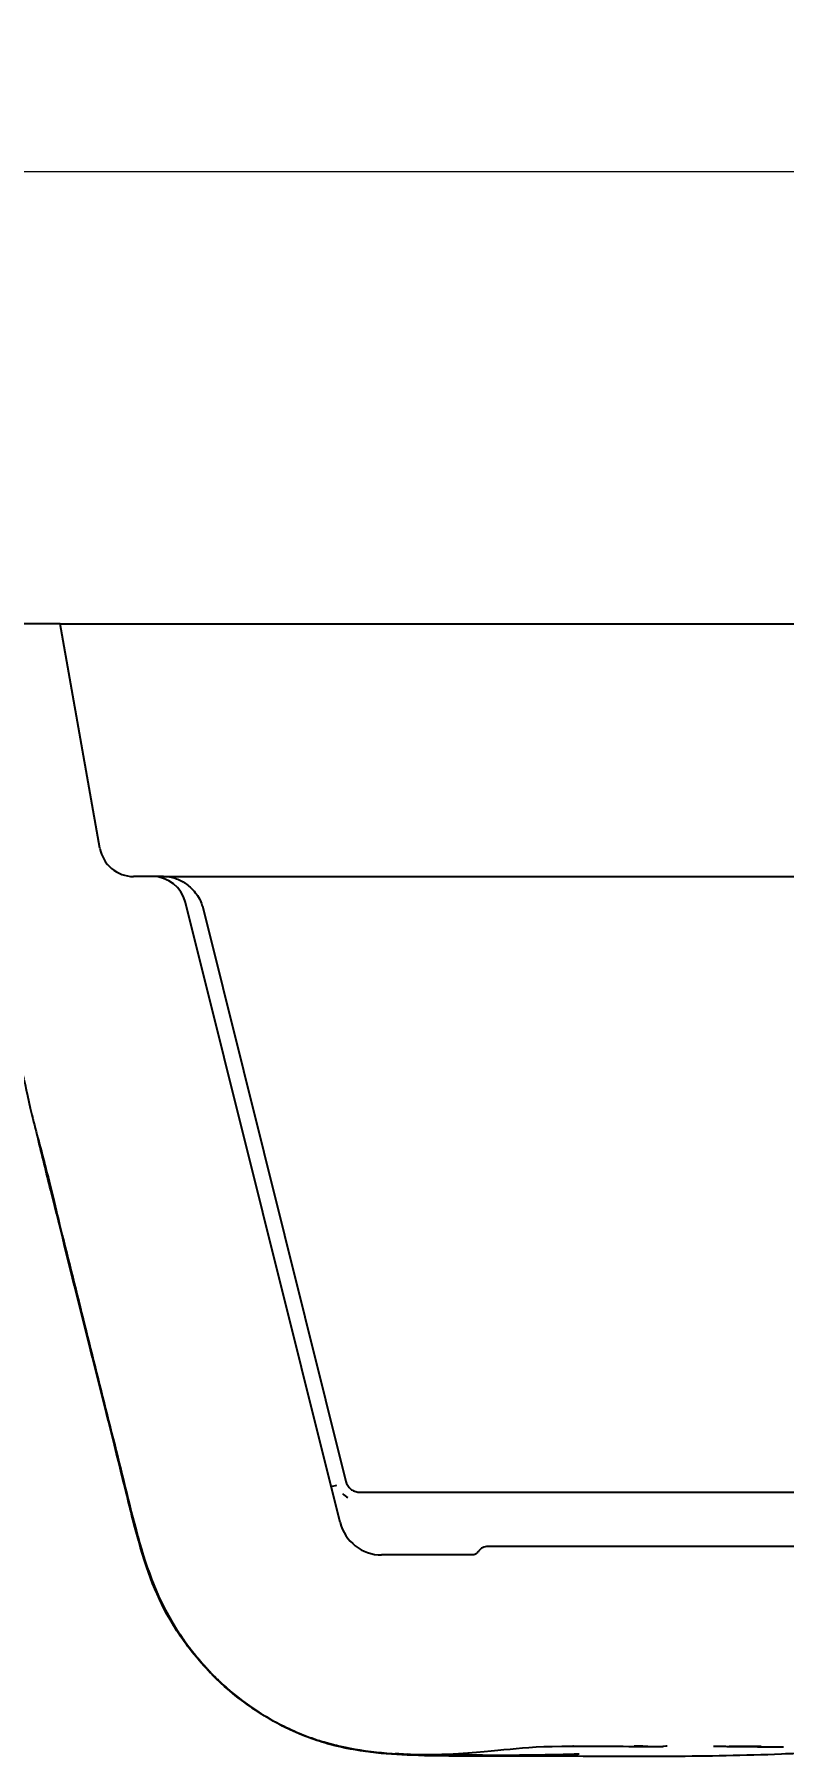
# Model space of a CAD drawing. Header units: millimetres. Extents: x 0 to 1486, y 0 to 1051.
# Drawn here: x 476.08 to 489.22, y 519.46 to 549.66 of the extents above; entities that cross this region are included whole.
import ezdxf

# ---------------------------------------------------------------- set-up
doc = ezdxf.new("R2010")
doc.units = ezdxf.units.MM
doc.header["$LTSCALE"] = 1.25
doc.layers.add('Bemaßungen(DIN)', color=7, linetype='Continuous', lineweight=5, true_color=0x262659)
doc.layers.add('Sichtbare Kanten(DIN)', color=7, linetype='Continuous', lineweight=25, true_color=0x262659)
doc.styles.add('Aktuell-DINGroßer Text', font='arial.ttf')
doc.dimstyles.new('STANDARD-DIN', dxfattribs={"dimscale": 1.25, "dimtxt": 5.25, "dimasz": 2.5, "dimexe": 3.175, "dimexo": 0, "dimgap": 0.8, "dimtad": 1, "dimrnd": 1e-08, "dimtxsty": 'Aktuell-DINGroßer Text', "dimcen": 0.09, "dimdle": 10, "dimclrd": 256, "dimclre": 256, "dimclrt": 256, "dimazin": 2, "dimtfac": 0.666667, "dimtmove": 0, "dimatfit": 3, "dimfxl": 1, "dimtolj": 1, "dimlwd": 25, "dimlwe": 25, "dimarcsym": 0})

# ---------------------------------------------------------------- blocks, each defined once
blk = doc.blocks.new('*D121')
at = {"layer": 'Bemaßungen(DIN)', "color": 250, "linetype": 'Continuous', "lineweight": 25, "true_color": 0x3f3f3f, "transparency": 16777216}
blk.add_line((491.388, 524.094), (491.388, 551.23), dxfattribs=at)
at = {"layer": 'Defpoints', "color": 0, "linetype": 'Continuous', "transparency": 16777216}
for p in [(491.388, 551.23), (645.138, 539.324), (491.388, 524.094)]:
    blk.add_point(p, dxfattribs=at)
at = {"layer": 'Bemaßungen(DIN)', "color": 179, "linetype": 'Continuous', "lineweight": 25, "true_color": 0x262659, "transparency": 16777216, "insert": (491.388, 552.23), "char_height": 6.5625, "attachment_point": 4, "rotation": 90, "style": 'Aktuell-DINGroßer Text'}
blk.add_mtext('\\A1;153,75', dxfattribs=at)
blk = doc.blocks.new('*D122')
at = {"layer": 'Bemaßungen(DIN)', "color": 250, "linetype": 'Continuous', "lineweight": 25, "true_color": 0x3f3f3f, "transparency": 16777216}
blk.add_line((457.888, 524.094), (457.888, 551.23), dxfattribs=at)
at = {"layer": 'Defpoints', "color": 0, "linetype": 'Continuous', "transparency": 16777216}
for p in [(457.888, 551.23), (645.138, 539.324), (457.888, 524.094)]:
    blk.add_point(p, dxfattribs=at)
at = {"layer": 'Bemaßungen(DIN)', "color": 179, "linetype": 'Continuous', "lineweight": 25, "true_color": 0x262659, "transparency": 16777216, "insert": (457.888, 552.23), "char_height": 6.5625, "attachment_point": 4, "rotation": 90, "style": 'Aktuell-DINGroßer Text'}
blk.add_mtext('\\A1;187,25', dxfattribs=at)
blk = doc.blocks.new('*D123')
at = {"layer": 'Bemaßungen(DIN)', "color": 250, "linetype": 'Continuous', "lineweight": 25, "true_color": 0x3f3f3f, "transparency": 16777216}
blk.add_line((424.388, 524.094), (424.388, 551.23), dxfattribs=at)
at = {"layer": 'Defpoints', "color": 0, "linetype": 'Continuous', "transparency": 16777216}
for p in [(424.388, 551.23), (645.138, 539.324), (424.388, 524.094)]:
    blk.add_point(p, dxfattribs=at)
at = {"layer": 'Bemaßungen(DIN)', "color": 179, "linetype": 'Continuous', "lineweight": 25, "true_color": 0x262659, "transparency": 16777216, "insert": (424.388, 552.23), "char_height": 6.5625, "attachment_point": 4, "rotation": 90, "style": 'Aktuell-DINGroßer Text'}
blk.add_mtext('\\A1;220,75', dxfattribs=at)
blk = doc.blocks.new('*D124')
at = {"layer": 'Bemaßungen(DIN)', "color": 250, "linetype": 'Continuous', "lineweight": 25, "true_color": 0x3f3f3f, "transparency": 16777216}
blk.add_line((390.888, 524.094), (390.888, 551.23), dxfattribs=at)
at = {"layer": 'Defpoints', "color": 0, "linetype": 'Continuous', "transparency": 16777216}
for p in [(390.888, 551.23), (645.138, 539.324), (390.888, 524.094)]:
    blk.add_point(p, dxfattribs=at)
at = {"layer": 'Bemaßungen(DIN)', "color": 179, "linetype": 'Continuous', "lineweight": 25, "true_color": 0x262659, "transparency": 16777216, "insert": (390.888, 552.23), "char_height": 6.5625, "attachment_point": 4, "rotation": 90, "style": 'Aktuell-DINGroßer Text'}
blk.add_mtext('\\A1;254,25', dxfattribs=at)
blk = doc.blocks.new('*D125')
at = {"layer": 'Bemaßungen(DIN)', "color": 250, "linetype": 'Continuous', "lineweight": 25, "true_color": 0x3f3f3f, "transparency": 16777216}
blk.add_line((355.388, 523.144), (355.388, 551.23), dxfattribs=at)
at = {"layer": 'Defpoints', "color": 0, "linetype": 'Continuous', "transparency": 16777216}
for p in [(355.388, 551.23), (645.138, 539.324), (355.388, 523.144)]:
    blk.add_point(p, dxfattribs=at)
at = {"layer": 'Bemaßungen(DIN)', "color": 179, "linetype": 'Continuous', "lineweight": 25, "true_color": 0x262659, "transparency": 16777216, "insert": (355.388, 552.23), "char_height": 6.5625, "attachment_point": 4, "rotation": 90, "style": 'Aktuell-DINGroßer Text'}
blk.add_mtext('\\A1;289,75', dxfattribs=at)
blk = doc.blocks.new('*D126')
at = {"layer": 'Bemaßungen(DIN)', "color": 250, "linetype": 'Continuous', "lineweight": 25, "true_color": 0x3f3f3f, "transparency": 16777216}
blk.add_line((321.888, 524.094), (321.888, 551.23), dxfattribs=at)
at = {"layer": 'Defpoints', "color": 0, "linetype": 'Continuous', "transparency": 16777216}
for p in [(321.888, 551.23), (645.138, 539.324), (321.888, 524.094)]:
    blk.add_point(p, dxfattribs=at)
at = {"layer": 'Bemaßungen(DIN)', "color": 179, "linetype": 'Continuous', "lineweight": 25, "true_color": 0x262659, "transparency": 16777216, "insert": (321.888, 552.23), "char_height": 6.5625, "attachment_point": 4, "rotation": 90, "style": 'Aktuell-DINGroßer Text'}
blk.add_mtext('\\A1;323,25', dxfattribs=at)
blk = doc.blocks.new('*D127')
at = {"layer": 'Bemaßungen(DIN)', "color": 250, "linetype": 'Continuous', "lineweight": 25, "true_color": 0x3f3f3f, "transparency": 16777216}
blk.add_line((288.388, 524.094), (288.388, 551.23), dxfattribs=at)
at = {"layer": 'Defpoints', "color": 0, "linetype": 'Continuous', "transparency": 16777216}
for p in [(288.388, 551.23), (645.138, 539.324), (288.388, 524.094)]:
    blk.add_point(p, dxfattribs=at)
at = {"layer": 'Bemaßungen(DIN)', "color": 179, "linetype": 'Continuous', "lineweight": 25, "true_color": 0x262659, "transparency": 16777216, "insert": (288.388, 552.23), "char_height": 6.5625, "attachment_point": 4, "rotation": 90, "style": 'Aktuell-DINGroßer Text'}
blk.add_mtext('\\A1;356,75', dxfattribs=at)
blk = doc.blocks.new('*D128')
at = {"layer": 'Bemaßungen(DIN)', "color": 250, "linetype": 'Continuous', "lineweight": 25, "true_color": 0x3f3f3f, "transparency": 16777216}
blk.add_line((254.888, 524.094), (254.888, 551.23), dxfattribs=at)
at = {"layer": 'Defpoints', "color": 0, "linetype": 'Continuous', "transparency": 16777216}
for p in [(254.888, 551.23), (645.138, 539.324), (254.888, 524.094)]:
    blk.add_point(p, dxfattribs=at)
at = {"layer": 'Bemaßungen(DIN)', "color": 179, "linetype": 'Continuous', "lineweight": 25, "true_color": 0x262659, "transparency": 16777216, "insert": (254.888, 552.23), "char_height": 6.5625, "attachment_point": 4, "rotation": 90, "style": 'Aktuell-DINGroßer Text'}
blk.add_mtext('\\A1;390,25', dxfattribs=at)
blk = doc.blocks.new('2DTransSymbol3')
at = {"layer": 'Bemaßungen(DIN)'}
blk.add_line((368.811, 437.809), (393.111, 437.809), dxfattribs=at)
blk = doc.blocks.new('*D131')
at = {"layer": 'Bemaßungen(DIN)', "color": 250, "linetype": 'Continuous', "lineweight": 25, "true_color": 0x3f3f3f, "transparency": 16777216}
for p, q in [((441.138, 539.324), (441.138, 593.293)), ((577.138, 539.324), (577.138, 593.293)), ((444.263, 589.324), (574.013, 589.324))]:
    blk.add_line(p, q, dxfattribs=at)
at = {"layer": 'Bemaßungen(DIN)', "color": 250, "linetype": 'Continuous', "true_color": 0x3f3f3f, "transparency": 16777216}
for points in [[(444.263, 589.845), (444.263, 588.803), (441.138, 589.324)], [(574.013, 589.845), (574.013, 588.803), (577.138, 589.324)]]:
    blk.add_solid(points, dxfattribs=at)
at = {"layer": 'Defpoints', "color": 0, "linetype": 'Continuous', "transparency": 16777216}
for p in [(577.138, 589.324), (441.138, 539.324), (577.138, 539.324)]:
    blk.add_point(p, dxfattribs=at)
at = {"layer": 'Bemaßungen(DIN)', "color": 179, "linetype": 'Continuous', "lineweight": 25, "true_color": 0x262659, "transparency": 16777216, "insert": (502.2, 597.03), "char_height": 6.5625, "attachment_point": 1, "style": 'Aktuell-DINGroßer Text'}
blk.add_mtext('\\A1;136', dxfattribs=at)

msp = doc.modelspace()

# ---------------------------------------------------------------- linework, layer by layer
at = {"layer": 'Sichtbare Kanten(DIN)'}
for p, q in [((476.538, 539.324), (472.738, 539.324)), ((476.538, 539.324), (477.326, 539.324)), ((477.232, 535.39), (476.538, 539.324)), ((477.326, 539.324), (491.238, 539.324)), ((478.151, 534.894), (477.823, 534.894)), ((478.348, 534.894), (478.151, 534.894)), ((478.348, 534.894), (478.348, 534.894)), ((478.348, 534.894), (479.509, 534.894)), ((479.509, 534.894), (503.267, 534.894)), ((481.445, 523.562), (478.733, 534.439)), ((479.028, 534.379), (481.545, 524.283)), ((481.287, 524.194), (481.387, 524.219)), ((481.787, 524.094), (500.989, 524.094)), ((483.768, 522.994), (482.172, 522.994)), ((498.741, 523.144), (484.036, 523.144))]:
    msp.add_line(p, q, dxfattribs=at)
for centre, radius, start, end in [((477.823, 535.494), 0.6, 190, 270), ((478.151, 534.294), 0.6, 14, 90), ((482.172, 523.744), 0.75, 194, 270)]:
    msp.add_arc(centre, radius, start, end, dxfattribs=at)
msp.add_ellipse((481.577, 524.226), major_axis=(-0.103, 0.228), ratio=0.641959, start_param=1.992369, end_param=2.529584, dxfattribs=at)
for points, knots in [([(478.348, 534.894), (478.417, 534.894), (478.486, 534.884), (478.616, 534.843), (478.677, 534.813), (478.789, 534.735), (478.84, 534.687), (478.939, 534.57), (478.987, 534.498), (479.02, 534.406), (479.024, 534.393), (479.028, 534.379)], [0, 0, 0, 0, 0.0206505, 0.0206505, 0.04066916, 0.04066916, 0.06156667, 0.06156667, 0.08663742, 0.08663742, 0.09083953, 0.09083953, 0.09083953, 0.09083953]), ([(474.641, 533.164), (474.82, 532.942), (474.987, 532.776), (475.297, 532.467), (475.467, 532.295), (475.853, 531.72), (475.882, 531.369), (476.116, 530.395), (476.199, 530.107), (476.39, 529.365), (476.457, 529.062), (476.878, 527.378), (477.155, 526.258), (477.582, 524.57), (477.714, 523.998), (478.029, 522.819), (478.213, 522.294), (478.823, 521.271), (479.244, 520.805), (480.154, 520.118), (480.633, 519.867), (481.923, 519.481), (482.794, 519.476), (484.381, 519.551), (484.465, 519.642), (486.045, 519.638), (486.574, 519.637), (487.104, 519.636)], [-0.8211249, -0.8211249, -0.8211249, -0.8211249, -0.8115971, -0.8115971, -0.7998124, -0.7998124, -0.7769588, -0.7769588, -0.7659942, -0.7659942, -0.7526296, -0.7526296, -0.7261066, -0.7261066, -0.7126318, -0.7126318, -0.6980502, -0.6980502, -0.6826862, -0.6826862, -0.6695288, -0.6695288, -0.6491844, -0.6491844, -0.6094839, -0.6094839, -0.5894801, -0.5894801, -0.5894801, -0.5894801]), ([(479.848, 520.347), (479.761, 520.408), (479.68, 520.47), (479.096, 520.94), (478.694, 521.432), (478.157, 522.416), (477.994, 522.902), (477.714, 523.988), (477.7, 524.077), (477.108, 526.407), (476.743, 527.898), (476.293, 529.698), (476.217, 530.008), (476.141, 530.319)], [1.6210986, 1.6210986, 1.6210986, 1.6210986, 1.6465999, 1.6465999, 1.8198151, 1.8198151, 1.9712827, 1.9712827, 2.05055, 2.05055, 2.1905801, 2.1905801, 2.2197452, 2.2197452, 2.2197452, 2.2197452]), ([(479.597, 520.542), (479.551, 520.579), (479.505, 520.618), (479.34, 520.761), (479.224, 520.872), (478.845, 521.275), (478.609, 521.599), (478.183, 522.376), (478.025, 522.842), (477.784, 523.711), (477.691, 524.117), (477.425, 525.19), (477.252, 525.864), (476.911, 527.246), (476.734, 527.947), (476.514, 528.834), (476.469, 529.014), (476.378, 529.383), (476.331, 529.575), (476.253, 529.886), (476.222, 530.006), (476.195, 530.115)], [1.956144, 1.956144, 1.956144, 1.956144, 1.974142, 1.974142, 2.021994, 2.021994, 2.140247, 2.140247, 2.287638, 2.287638, 2.412187, 2.412187, 2.621434, 2.621434, 2.841051, 2.841051, 2.896504, 2.896504, 2.955196, 2.955196, 2.993506, 2.993506, 2.993506, 2.993506]), ([(479.493, 520.629), (479.476, 520.644), (479.457, 520.66), (479.404, 520.708), (479.387, 520.724), (479.349, 520.758), (479.333, 520.773), (479.293, 520.811), (479.269, 520.834), (479.225, 520.878), (479.208, 520.895), (479.174, 520.93), (479.155, 520.949), (479.117, 520.989), (479.098, 521.01), (479.041, 521.072), (479.005, 521.113), (478.906, 521.23), (478.847, 521.303), (478.703, 521.494), (478.623, 521.61), (478.516, 521.785), (478.49, 521.829), (478.41, 521.97), (478.356, 522.073), (478.26, 522.275), (478.215, 522.377), (478.05, 522.788), (477.952, 523.106), (477.831, 523.557), (477.796, 523.695), (477.732, 523.958), (477.701, 524.086), (477.643, 524.325), (477.612, 524.45), (477.538, 524.743), (477.495, 524.913), (477.353, 525.477), (477.254, 525.871), (477.113, 526.438), (477.071, 526.61), (476.992, 526.93), (476.955, 527.079), (476.895, 527.323), (476.871, 527.417), (476.815, 527.64), (476.784, 527.765), (476.729, 527.981), (476.706, 528.072), (476.665, 528.231), (476.648, 528.298), (476.617, 528.421), (476.603, 528.477), (476.577, 528.582), (476.565, 528.633), (476.531, 528.768), (476.511, 528.849), (476.454, 529.085), (476.418, 529.238), (476.368, 529.439), (476.362, 529.463), (476.353, 529.501), (476.35, 529.515), (476.343, 529.541), (476.34, 529.555), (476.33, 529.594), (476.324, 529.618), (476.308, 529.682), (476.299, 529.718), (476.274, 529.815), (476.261, 529.863), (476.238, 529.952), (476.228, 529.988), (476.215, 530.04), (476.21, 530.056), (476.209, 530.061)], [0, 0, 0, 0, 0.082924, 0.082924, 0.113058, 0.113058, 0.130031, 0.130031, 0.146789, 0.146789, 0.155138, 0.155138, 0.163507, 0.163507, 0.171886, 0.171886, 0.188731, 0.188731, 0.222119, 0.222119, 0.275287, 0.275287, 0.292074, 0.292074, 0.325981, 0.325981, 0.359154, 0.359154, 0.459188, 0.459188, 0.501882, 0.501882, 0.540647, 0.540647, 0.579251, 0.579251, 0.631571, 0.631571, 0.753978, 0.753978, 0.807055, 0.807055, 0.85353, 0.85353, 0.882297, 0.882297, 0.924167, 0.924167, 0.955494, 0.955494, 0.976871, 0.976871, 0.993705, 0.993705, 1.01053, 1.01053, 1.043767, 1.043767, 1.103749, 1.103749, 1.111418, 1.111418, 1.115585, 1.115585, 1.119757, 1.119757, 1.128196, 1.128196, 1.144983, 1.144983, 1.178506, 1.178506, 1.21889, 1.21889, 1.258056, 1.258056, 1.258056, 1.258056]), ([(476.568, 528.619), (476.548, 528.699), (476.528, 528.778), (476.482, 528.968), (476.455, 529.078), (476.41, 529.264), (476.391, 529.339), (476.361, 529.461), (476.35, 529.507), (476.328, 529.598), (476.316, 529.643), (476.298, 529.716), (476.291, 529.744), (476.273, 529.814), (476.263, 529.853), (476.244, 529.927), (476.235, 529.962), (476.225, 529.999), (476.224, 530.004), (476.223, 530.008)], [6.9732287, 6.9732287, 6.9732287, 6.9732287, 6.9980478, 6.9980478, 7.0340768, 7.0340768, 7.0580807, 7.0580807, 7.0722012, 7.0722012, 7.0861593, 7.0861593, 7.0952738, 7.0952738, 7.110165, 7.110165, 7.1263436, 7.1263436, 7.1286281, 7.1286281, 7.1286281, 7.1286281]), ([(479.641, 520.507), (479.518, 520.604), (479.398, 520.708), (479.177, 520.922), (479.075, 521.03), (478.856, 521.286), (478.741, 521.437), (478.403, 521.943), (478.221, 522.331), (477.951, 523.088), (477.848, 523.48), (477.643, 524.315), (477.534, 524.758), (477.33, 525.562), (477.241, 525.919), (476.998, 526.9), (476.841, 527.536), (476.682, 528.167), (476.676, 528.19), (476.67, 528.214)], [6.0852042, 6.0852042, 6.0852042, 6.0852042, 6.1351112, 6.1351112, 6.1792563, 6.1792563, 6.2362062, 6.2362062, 6.3616536, 6.3616536, 6.4812273, 6.4812273, 6.6196709, 6.6196709, 6.7304598, 6.7304598, 6.9237465, 6.9237465, 6.9312045, 6.9312045, 6.9312045, 6.9312045]), ([(481.545, 524.283), (481.551, 524.257), (481.562, 524.232), (481.591, 524.187), (481.609, 524.167), (481.65, 524.133), (481.673, 524.12), (481.723, 524.101), (481.75, 524.095), (481.78, 524.094), (481.784, 524.094), (481.787, 524.094)], [0, 0, 0, 0, 0.0080009, 0.0080009, 0.01597702, 0.01597702, 0.02393362, 0.02393362, 0.03189668, 0.03189668, 0.03302102, 0.03302102, 0.03302102, 0.03302102]), ([(483.845, 523.03), (483.84, 523.023), (483.834, 523.018), (483.821, 523.008), (483.814, 523.004), (483.793, 522.996), (483.78, 522.994), (483.768, 522.994)], [-0.008074754, -0.008074754, -0.008074754, -0.008074754, -0.005897965, -0.005897965, -0.003720861, -0.003720861, -0.000004968, -0.000004968, -0.000004968, -0.000004968]), ([(483.881, 523.072), (483.875, 523.065), (483.869, 523.058), (483.857, 523.044), (483.851, 523.037), (483.845, 523.03)], [-0.005590275, -0.005590275, -0.005590275, -0.005590275, -0.002793493, -0.002793493, 0, 0, 0, 0]), ([(484.036, 523.144), (484.019, 523.144), (484.003, 523.142), (483.971, 523.134), (483.956, 523.128), (483.917, 523.108), (483.897, 523.091), (483.881, 523.072)], [-0.01603852, -0.01603852, -0.01603852, -0.01603852, -0.01167072, -0.01167072, -0.00732242, -0.00732242, -0.00000056, -0.00000056, -0.00000056, -0.00000056]), ([(489.184, 519.498), (488.534, 519.475), (487.883, 519.463), (486.821, 519.458), (486.353, 519.459), (485.402, 519.463), (484.912, 519.463), (483.851, 519.466), (483.28, 519.46), (482.224, 519.496), (481.736, 519.545), (481.142, 519.705), (481.016, 519.745), (480.704, 519.861), (480.534, 519.939), (480.234, 520.098), (480.096, 520.18), (479.922, 520.296), (479.885, 520.321), (479.849, 520.347)], [0, 0, 0, 0, 0.1956197, 0.1956197, 0.3344143, 0.3344143, 0.4811936, 0.4811936, 0.6528034, 0.6528034, 0.7979836, 0.7979836, 0.837418, 0.837418, 0.9004023, 0.9004023, 0.9542544, 0.9542544, 0.9686447, 0.9686447, 0.9686447, 0.9686447]), ([(481.398, 519.647), (481.387, 519.649), (481.376, 519.652), (481.318, 519.665), (481.266, 519.678), (481.146, 519.712), (481.075, 519.733), (480.925, 519.784), (480.846, 519.813), (480.65, 519.893), (480.533, 519.947), (480.418, 520.006), (480.414, 520.009), (480.41, 520.011)], [9.0208275, 9.0208275, 9.0208275, 9.0208275, 9.0253486, 9.0253486, 9.0440428, 9.0440428, 9.066379, 9.066379, 9.0919217, 9.0919217, 9.1302374, 9.1302374, 9.1316167, 9.1316167, 9.1316167, 9.1316167]), ([(482.751, 519.489), (482.714, 519.49), (482.677, 519.491), (482.392, 519.501), (482.137, 519.519), (481.65, 519.587), (481.422, 519.633), (481.201, 519.696)], [5.5972537, 5.5972537, 5.5972537, 5.5972537, 5.608702, 5.608702, 5.6864222, 5.6864222, 5.7561798, 5.7561798, 5.7561798, 5.7561798]), ([(486.841, 519.637), (486.81, 519.637), (486.78, 519.637), (486.699, 519.638), (486.65, 519.639), (486.599, 519.64)], [2.6406089, 2.6406089, 2.6406089, 2.6406089, 2.65293342, 2.65293342, 2.67461796, 2.67461796, 2.67461796, 2.67461796]), ([(487.177, 519.638), (487.177, 519.638), (487.176, 519.638), (487.166, 519.638), (487.148, 519.638), (487.115, 519.637), (487.11, 519.637), (487.104, 519.637), (487.104, 519.637), (487.104, 519.637), (487.104, 519.637), (487.104, 519.637)], [0.45779036, 0.45779036, 0.45779036, 0.45779036, 0.46768943, 0.46768943, 0.49399652, 0.49399652, 0.49827153, 0.49827153, 0.49847188, 0.49847188, 0.49853684, 0.49853684, 0.49853684, 0.49853684]), ([(489.218, 519.623), (488.916, 519.624), (488.612, 519.625), (488.275, 519.631), (488.24, 519.631), (488.183, 519.632), (488.161, 519.633), (488.119, 519.633), (488.099, 519.634), (488.062, 519.634), (488.046, 519.634), (488.015, 519.635), (488.001, 519.635), (487.99, 519.635)], [0, 0, 0, 0, 0.0909714, 0.0909714, 0.1015249, 0.1015249, 0.1085345, 0.1085345, 0.1155684, 0.1155684, 0.1226058, 0.1226058, 0.1309252, 0.1309252, 0.1309252, 0.1309252]), ([(488.828, 519.636), (488.779, 519.637), (488.73, 519.637), (488.594, 519.637), (488.505, 519.637), (488.365, 519.637), (488.313, 519.637), (488.263, 519.637)], [2.42907371, 2.42907371, 2.42907371, 2.42907371, 2.44397909, 2.44397909, 2.47041215, 2.47041215, 2.4861486, 2.4861486, 2.4861486, 2.4861486]), ([(493.616, 519.499), (493.563, 519.5), (493.51, 519.502), (492.323, 519.542), (491.322, 519.565), (489.539, 519.511), (489.358, 519.506), (489.184, 519.501)], [0.4709691, 0.4709691, 0.4709691, 0.4709691, 0.4864324, 0.4864324, 0.8272128, 0.8272128, 0.8673946, 0.8673946, 0.8673946, 0.8673946]), ([(483.455, 519.484), (483.409, 519.483), (483.358, 519.482), (483.254, 519.481), (483.202, 519.481), (483.105, 519.481), (483.062, 519.481), (482.982, 519.482), (482.947, 519.483), (482.855, 519.485), (482.796, 519.487), (482.697, 519.491), (482.654, 519.493), (482.573, 519.497), (482.534, 519.5), (482.467, 519.504), (482.437, 519.506), (482.409, 519.508)], [0, 0, 0, 0, 0.0225484, 0.0225484, 0.0417239, 0.0417239, 0.055889, 0.055889, 0.0665772, 0.0665772, 0.0837373, 0.0837373, 0.0976503, 0.0976503, 0.1130366, 0.1130366, 0.1261106, 0.1261106, 0.1261106, 0.1261106]), ([(482.651, 519.496), (482.651, 519.496), (482.651, 519.496), (482.649, 519.496), (482.64, 519.497), (482.62, 519.497)], [0.38590046, 0.38590046, 0.38590046, 0.38590046, 0.38989904, 0.38989904, 0.43130363, 0.43130363, 0.43130363, 0.43130363]), ([(485.636, 519.5), (485.636, 519.5), (485.633, 519.5), (485.617, 519.499), (485.598, 519.499), (485.542, 519.497), (485.502, 519.496), (485.392, 519.493), (485.317, 519.491), (485.066, 519.486), (484.88, 519.483), (484.625, 519.48), (484.554, 519.479), (484.39, 519.478), (484.292, 519.478), (484.109, 519.478), (484.024, 519.479), (483.87, 519.48), (483.799, 519.48), (483.61, 519.481), (483.487, 519.482), (483.362, 519.482)], [5.2366356, 5.2366356, 5.2366356, 5.2366356, 5.2465098, 5.2465098, 5.2644865, 5.2644865, 5.2865527, 5.2865527, 5.3191691, 5.3191691, 5.3928074, 5.3928074, 5.4204387, 5.4204387, 5.4513361, 5.4513361, 5.4762125, 5.4762125, 5.4982807, 5.4982807, 5.5355384, 5.5355384, 5.5355384, 5.5355384]), ([(483.709, 519.49), (483.709, 519.49), (483.705, 519.49), (483.684, 519.49), (483.662, 519.489), (483.59, 519.487), (483.535, 519.486), (483.455, 519.484)], [0.4950402, 0.4950402, 0.4950402, 0.4950402, 0.5200443, 0.5200443, 0.5571402, 0.5571402, 0.5964793, 0.5964793, 0.5964793, 0.5964793])]:
    msp.add_open_spline(points, degree=3, knots=knots, dxfattribs=at)
for points in [[(481.545, 524.283), (481.545, 524.283), (481.545, 524.283), (481.545, 524.283)], [(481.787, 524.094), (481.787, 524.094), (481.787, 524.094), (481.787, 524.094)], [(481.235, 519.688), (481.197, 519.698), (481.177, 519.704), (481.177, 519.704)], [(485.534, 519.639), (485.526, 519.639), (485.522, 519.639), (485.522, 519.639)]]:
    msp.add_open_spline(points, degree=3, dxfattribs=at)

# ---------------------------------------------------------------- block references
at = {"layer": 'Bemaßungen(DIN)', "xscale": 1.25, "yscale": 1.25, "zscale": 1.25}
msp.add_blockref('2DTransSymbol3', (0, 0), dxfattribs=at)

# ---------------------------------------------------------------- dimensions: what is measured, and where the dimension line sits
at = {"layer": 'Bemaßungen(DIN)', "color": 250, "linetype": 'Continuous', "lineweight": 25, "true_color": 0x3f3f3f}
dim = msp.add_linear_dim(base=(577.138, 589.324), p1=(441.138, 539.324), p2=(577.138, 539.324), angle=180, dimstyle='STANDARD-DIN', override={"dimgap": 0.8, "dimdec": 2, "dimtol": 0, "dimlim": 0, "dimtp": 0, "dimtm": 0, "dimtdec": 2, "dimtofl": 0, "dimatfit": 1}, dxfattribs=at)
dim.commit()
dim.dimension.update_dxf_attribs({"geometry": '*D131', "text_midpoint": (509.138, 589.324), "dimtype": 160})
for feature_location, offset, picture, middle in [((254.888, 524.094), (0, 27.136), '*D128', (254.888, 565.874)), ((288.388, 524.094), (0, 27.136), '*D127', (288.388, 565.874)), ((321.888, 524.094), (0, 27.136), '*D126', (321.888, 565.874)), ((355.388, 523.144), (0, 28.086), '*D125', (355.388, 565.933)), ((390.888, 524.094), (0, 27.136), '*D124', (390.888, 565.933)), ((424.388, 524.094), (0, 27.136), '*D123', (424.388, 565.933)), ((457.888, 524.094), (0, 27.136), '*D122', (457.888, 565.568)), ((491.388, 524.094), (0, 27.136), '*D121', (491.388, 565.568))]:
    dim = msp.add_ordinate_dim(feature_location=feature_location, offset=offset, dtype=1, origin=(645.138, 539.324), dimstyle='STANDARD-DIN', override={"dimgap": 0.8, "dimtad": 0, "dimdec": 2, "dimtol": 0, "dimlim": 0, "dimtp": 0, "dimtm": 0, "dimtdec": 2}, dxfattribs=at)
    dim.commit()
    dim.dimension.update_dxf_attribs({"geometry": picture, "text_midpoint": middle})

doc.saveas('drawing.dxf')
